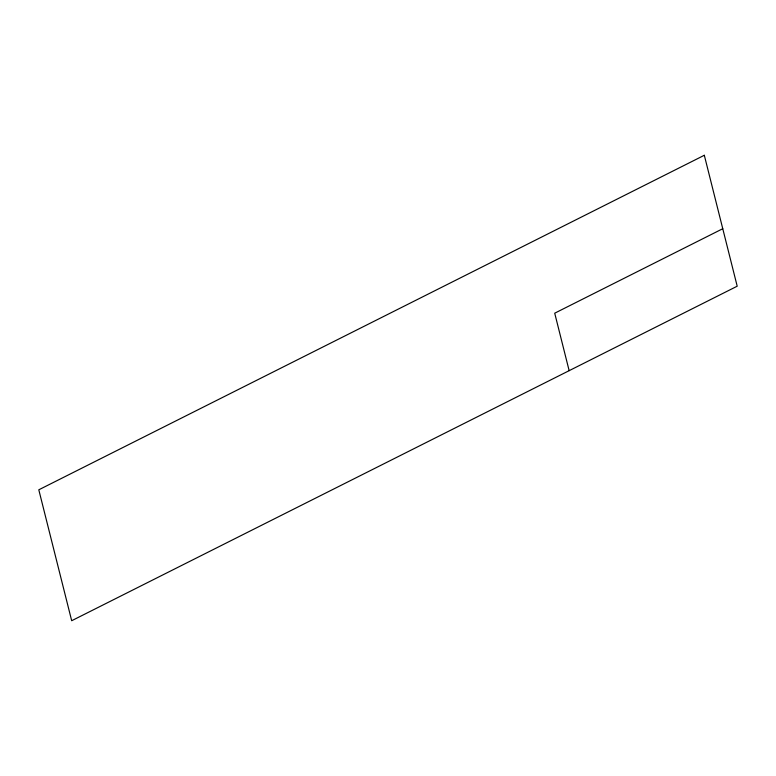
<?xml version="1.0" encoding="UTF-8"?>
<svg xmlns="http://www.w3.org/2000/svg" width="776" height="776" viewBox="0 0 776 776"><rect width="100%" height="100%" fill="white"/><g stroke="black" fill="none" stroke-linecap="round" stroke-linejoin="round"><path stroke-width="1.16" d="M722.766 228.716L554.714 313.194L569.148 370.666M704.317 155.278L38.8 489.801L71.683 620.722L737.2 286.199L704.317 155.278"/></g></svg>
